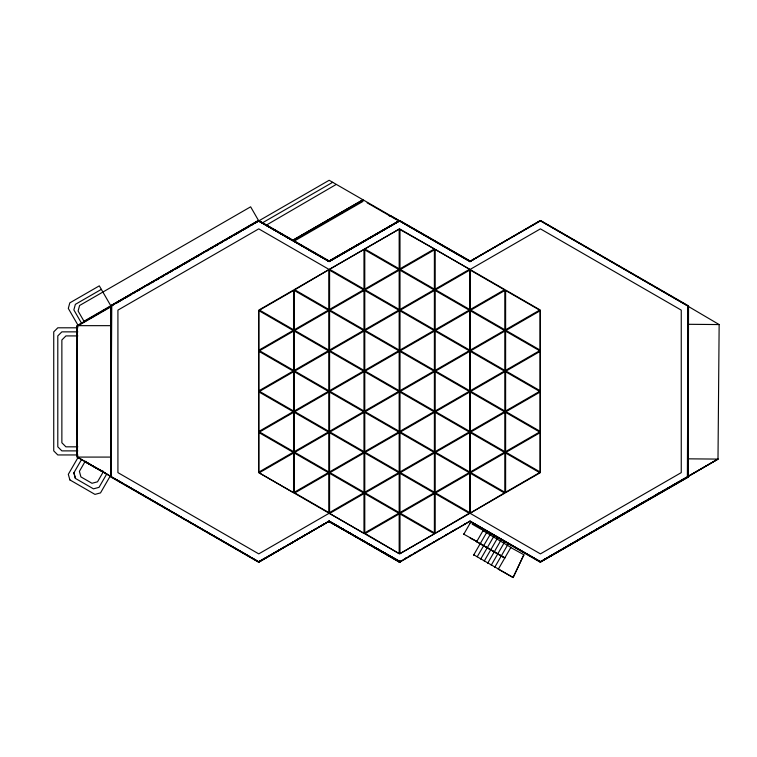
<?xml version="1.0" encoding="UTF-8"?>
<svg xmlns="http://www.w3.org/2000/svg" width="757" height="757" viewBox="0 0 757 757"><rect width="100%" height="100%" fill="white"/><g stroke="black" fill="none" stroke-linecap="round" stroke-linejoin="round"><path stroke-width="1.14" d="M399.62 561.902L400.396 561.845L329.002 521.516L399.384 562.196L400.462 561.808L329.134 521.668L329.2 521.166L327.119 522.311M688.368 476.967L540.214 562.196L540.489 561.732L470.069 521.109L469.766 521.63L540.214 562.196L688.368 476.967L688.122 476.55L540.384 561.789L542.457 560.521M688.122 476.55L688.529 306.197L688.056 306.197L687.384 476.673L540.422 561.694L470.002 521.223L399.791 562.196L329.172 521.109L258.553 562.196L110.806 476.967L111.752 306.131M688.832 476.134L717.996 459.092L719.15 324.564L688.16 306.32M476.692 541.643L504.739 557.814M476.229 541.369L476.333 541.425M469.842 523.333L470.097 523.257M464.06 534.262L463.663 533.959M510.54 547.548L511.079 547.548L482.834 530.487L483.174 530.912M497.784 568.658L513.274 577.591L498.56 569.321M473.92 554.578L473.655 555.051L474.119 554.701M504.701 558.108L504.985 557.644M511.041 547.689L523.712 554.663M477.203 556.783L490.176 534.527M494.804 566.936L494.472 566.747M523.645 555.241L513.227 577.269L523.901 554.767L523.712 555.269M477.118 541.88L476.588 541.823L483.004 530.704M85.834 461.221L85.361 462.044L102.678 471.885L103.113 471.119M93.802 466.53L85.636 461.571M94.511 466.937L102.242 471.015M329.352 261.118L329.087 261.591L258.733 220.845M78.094 457.379L68.31 474.327L69.899 479.929M81.624 459.376L73.864 472.841L75.35 478.386L93.471 488.842L99.025 487.347L106.737 473.986L103.785 472.113M85.096 461.505L79.409 471.346L80.904 476.901L91.985 483.288L97.53 481.802L103.207 471.961L106.737 473.986M110.248 476.021L100.511 492.902L94.956 494.387L69.805 479.872M336.108 184.509L266.19 225.217M184.68 519.586L180.63 516.766M259.102 472.832L293.593 492.722M434.499 249.015L399.989 229.579L399.989 268.792L433.979 249.185M435.209 249.422L469.69 269.322M469.766 261.392L540.621 220.552L688.368 305.781L688.122 306.197L540.214 220.552L470.002 261.525L540.422 220.902L688.16 306.131M329.484 513.426L363.966 533.325M401.626 560.511L399.582 561.694L399.961 562.101L329.172 521.109L328.964 521.573L329.437 521.299M364.912 541.804L400.396 561.845L399.658 561.732M399.157 553.622L365.186 533.562L399.176 513.956L399.176 553.168M469.955 523.513L463.795 534.196L476.834 541.406M473.787 554.815L486.656 532.502M480.827 558.874L493.696 536.562M497.217 538.587L484.348 560.899L483.922 560.663M487.858 562.934L500.737 540.621M491.378 564.959L504.257 542.646M494.898 566.993L507.777 544.68M498.418 569.027L510.937 547.32M399.317 562.243L399.989 561.543M469.87 261.714L472.008 260.446M472.917 259.906L474.724 258.828M83.989 321.252L258.478 220.429M688.766 476.068L717.996 459.092L687.999 458.837M620.948 515.356L614.495 519.586M621.923 514.788L624.866 513.076M625.84 512.508L628.159 511.155M634.972 507.19L636.987 506.017M639.003 504.843L641.018 503.67M644.046 501.91L646.062 500.737M648.077 499.563L650.093 498.38M657.142 494.274L659.158 493.1M470.002 521.223L540.422 561.845L542.466 560.663M544.51 559.48L551.654 555.335M553.698 554.152L556.764 552.373M557.682 551.844L562.233 549.203M564.968 547.623L568.886 545.352M571.904 543.602L573.948 542.419M575.992 541.236L583.145 537.082M585.189 535.899L587.233 534.716M590.299 532.937L592.343 531.755L590.299 532.919M601.541 526.427L599.497 527.61L601.503 526.456M604.606 524.648L606.65 523.466M613.804 519.321L615.848 518.129M618.914 516.359L620.958 515.167M623.002 513.984L625.045 512.801M632.199 508.657L635.265 506.878M637.309 505.695L639.353 504.512M641.397 503.329L644.462 501.55M655.704 495.031L658.77 493.252M101.343 289.373L75.35 304.361L73.864 309.906L81.624 323.371M113.181 305.043L77.29 325.747L77.29 457.001L258.989 562.139L329.2 521.166L258.752 561.845L77.157 457.086L77.157 325.661L329.172 180.27L470.002 261.525M116.237 303.273L122.341 299.753M125.397 297.993L131.51 294.464M133.544 293.29L135.579 292.117M137.613 290.943L140.67 289.183M147.795 285.067L149.829 283.894M151.864 282.721L153.898 281.547M156.954 279.787L158.989 278.614M161.023 277.431L163.067 276.258M166.114 274.498L168.149 273.324M170.193 272.151L172.227 270.978M175.283 269.218L181.387 265.688M190.546 260.408L184.443 263.928L184.14 263.474M192.581 259.225L194.625 258.052M196.659 256.878L199.706 255.118M206.831 251.012L208.875 249.829M210.91 248.656L212.944 247.482M216 245.722L218.035 244.549M220.069 243.375L222.104 242.202M225.16 240.433L227.195 239.259M229.229 238.086L231.264 236.913M234.32 235.153L240.433 231.623M243.48 229.863L249.592 226.343M251.627 225.17L253.661 223.996M255.696 222.813L258.752 221.053L292.429 240.489M77.29 326.21L92.997 317.155M93.518 316.852L110.607 306.992M262.272 222.927L332.692 182.305M292.571 240.414L362.991 199.782L292.524 240.385M301.806 235.399L319.463 225.208M336.78 215.225L353.074 205.819M296.186 238.947L300.983 236.184M301.428 235.929L308.052 232.106M314.259 228.529L310.777 230.223M314.628 228.311L327.819 220.703L327.544 220.23M330.203 219.331L349.602 208.137M349.848 207.995L362.792 200.529L362.518 200.056M305.421 233.781L308.127 232.219M341.293 213.086L343.101 212.045M293.981 241.228L362.991 201.409M389.287 216.057L390.233 215.508L469.974 261.042M328.964 261.174L399.923 220.542L328.964 261.174L398.863 220.845L399.98 220.807L329.172 261.525L399.942 220.637L399.138 220.751M329.2 261.581L399.791 220.552L470.239 261.118L469.936 261.638L399.516 221.016L399.98 220.807M259.386 310.228L293.555 290.518L293.555 329.73L259.566 310.124M259.159 350.046L293.148 330.44L259.159 310.824M259.159 390.669L293.148 371.062L259.159 351.456M469.189 269.501L435.199 289.108L435.199 249.886M470.002 269.501L540.422 228.869L681.253 310.124L681.253 472.623L540.422 553.878L470.002 513.246M259.159 431.291L293.148 411.685L259.159 392.079M259.159 471.923L293.148 452.308L259.159 432.701M539.609 310.124L505.619 329.73L505.619 290.518L539.864 310.275M259.566 472.623L293.555 453.017L293.555 492.23M329.172 513.246L258.752 553.878L117.922 472.623L117.922 310.124L258.752 228.869L329.172 269.501M329.986 513.246L363.975 493.64L363.975 532.862M270.003 555.335L258.752 561.845L251.589 557.568M272.056 554.152L284.329 547.056M287.405 545.277L293.678 542.126M295.552 540.564L315.915 528.793L295.485 540.583M325.084 523.494L317.949 527.61L325.075 523.579M539.788 472.519L505.619 492.23L505.619 453.017L539.609 472.623M404.692 558.751L406.727 557.568M408.771 556.395L410.814 555.212M413.871 553.452L415.915 552.269M417.959 551.096L419.993 549.913M423.059 548.153L425.103 546.97M427.137 545.797L430.203 544.028M432.247 542.854L434.281 541.671M436.325 540.498L439.391 538.729M445.513 535.199L447.548 534.016M450.614 532.256L456.736 528.717M463.88 524.601L465.924 523.418M399.582 561.845L469.974 521.166M544.491 559.338L547.548 557.578M549.582 556.404L551.616 555.231M553.651 554.058L556.707 552.298M558.742 551.124L560.776 549.942M562.82 548.768L565.867 547.008M567.901 545.835L574.014 542.315M577.071 540.545L583.174 537.025M603.537 525.282L606.584 523.522M612.697 519.993L615.753 518.233M617.788 517.059L619.822 515.886M621.857 514.713L624.913 512.943M626.947 511.77L633.051 508.25M636.107 506.49L642.22 502.96M649.345 498.854L651.38 497.68M654.436 495.911L656.47 494.737M658.505 493.564L660.539 492.391M662.574 491.217L665.63 489.457M667.665 488.284L669.699 487.111M671.733 485.928L674.79 484.168M676.824 482.994L678.868 481.821M680.903 480.648L683.949 478.888M258.752 561.694L265.896 557.587M267.931 556.414L269.975 555.241M272.018 554.067L275.075 552.307M277.119 551.134L279.163 549.961M281.197 548.787L284.263 547.027M286.297 545.863L293.442 541.757M327.119 522.406L329.172 521.185L399.989 562.082M688.094 476.267L717.996 459.092M398.93 561.467L399.62 561.789M404.815 558.751L405.487 558.439M399.384 562.196L400.311 561.798L399.062 561.552M476.645 541.397L470.239 538.189M258.355 220.751L259.074 220.599L258.62 221.044L258.894 220.571L329.39 261.061M687.763 476.655L688.16 305.667M258.752 310.531L258.752 350.34M111.014 325.661L77.157 325.661L77.432 326.135M77.29 326.835L77.829 326.835M77.29 327.109L77.29 455.638M77.829 327.8L57.797 327.8L53.738 331.859L53.738 450.888L57.797 454.948L77.829 454.948M77.829 331.859L61.866 331.859L57.797 335.919L57.797 446.829L61.866 450.888L77.829 450.888M77.829 335.919L65.925 335.919L61.866 339.988L61.866 442.76L65.925 446.829L77.829 446.829M77.29 349.28L76.618 349.28L76.618 369.198L77.29 369.198M258.752 351.153L258.752 390.972M77.432 391.237L76.883 391.237L77.432 391.511M258.752 391.776L258.752 431.594M77.29 413.549L76.618 413.549L76.618 433.468L77.29 433.468M258.752 432.408L258.752 472.217M77.829 455.913L77.157 457.086L111.014 457.086M688.16 324.289L719.15 324.564M480.288 543.403L480.08 543.904M85.494 461.808L102.81 471.658M258.629 221.044L329.172 261.525L327.138 260.351M329.153 261.468L258.686 220.921L259.131 220.751L258.014 220.855L110.806 305.781L259.074 220.599L258.213 221.205M477.005 541.88L504.616 557.748M185.891 519.813L194.256 524.62M195.003 525.046L203.472 529.919M204.106 530.279L210.181 533.77M210.635 534.035L223.334 541.331M224.971 542.277L228.396 544.245M229.068 544.624L249.649 556.461M367.154 202.81L376.068 207.957M376.437 208.166L382.55 211.695M382.995 211.951L384.982 213.095M385.606 213.455L396.867 219.956M470.192 270.079L504.399 289.808L470.409 309.424L470.409 270.202M365.186 249.185L399.176 268.792L399.176 229.579M84.311 321.801L78.103 311.051L79.589 305.497L250.633 206.822L258.752 220.902L306.803 248.618M308.837 249.791L325.103 259.178M295.495 242.249L297.529 243.432M309.783 250.491L311.818 251.674M314.884 253.434L316.918 254.617M329.986 269.501L363.975 289.108L363.975 249.886M472.188 524.147L481.566 529.559M473.551 554.673L498.182 568.886M480.402 558.628L480.894 558.912M487.442 562.688L487.934 562.971M490.962 564.722L491.454 565.006M433.979 533.562L399.989 513.956L399.989 553.168M333.25 523.418L335.294 524.601M337.329 525.774L339.373 526.957M342.438 528.717L344.473 529.9M346.517 531.073L353.661 535.199M360.805 539.315L366.927 542.854M368.971 544.028L376.115 548.153M378.159 549.327L381.216 551.096M383.26 552.269L385.294 553.452M387.338 554.626L390.404 556.395M392.438 557.568L394.482 558.751M396.526 559.925L399.582 561.694M116.218 479.474L123.429 483.647M125.473 484.83L136.705 491.331M137.424 491.747L145.902 496.658M146.508 497.008L151.012 499.62M151.561 499.932L170.741 511.041M171.442 511.448L179.835 516.302M309.85 250.453L311.884 251.636M314.94 253.406L316.965 254.589M480.449 543.8L504.465 557.909M399.232 229.078L364.751 248.968M364.041 249.375L329.56 269.274M470.315 513.066L504.399 492.939L470.409 473.324L470.409 512.546M328.86 269.681L294.776 289.808L328.765 309.424L328.765 270.202M435.124 533.373L469.189 513.246L435.199 493.64L435.199 532.862M434.423 533.78L399.942 553.67M111.042 306.197L99.309 285.853L69.805 302.876L68.31 308.421L78.085 325.368M73.921 472.737L75.454 478.443M76.883 349.28L76.883 369.198M76.883 413.549L76.883 433.468M597.453 528.793L595.409 529.976L597.424 528.802M610.738 521.09L608.694 522.283L610.662 521.166M399.582 228.869L258.752 310.124L258.752 472.623L399.582 553.878L540.422 472.623L540.422 310.124L399.582 228.869M328.358 310.124L294.369 329.73L294.369 290.518L328.358 310.124M363.568 289.808L329.579 309.424L329.579 270.202L363.568 289.808M398.769 269.501L364.779 289.108L364.779 249.886L398.769 269.501M293.555 331.14L259.566 350.746L293.555 370.362L293.555 331.14M328.765 310.824L294.776 330.44L328.765 350.046L328.765 310.824M363.975 290.518L329.986 310.124L363.975 329.73L363.975 290.518M399.176 270.202L365.186 289.808L399.176 309.424L399.176 270.202M434.386 249.886L400.396 269.501L434.386 289.108L434.386 249.886M328.358 350.746L294.369 370.362L294.369 331.14L328.358 350.746M363.568 330.44L329.579 350.046L329.579 310.824L363.568 330.44M398.769 310.124L364.779 329.73L364.779 290.518L398.769 310.124M433.979 289.808L399.989 309.424L399.989 270.202L433.979 289.808M293.555 371.763L259.566 391.378L293.555 410.985L293.555 371.763M328.765 351.456L294.776 371.062L328.765 390.669L328.765 351.456M363.975 331.14L329.986 350.746L363.975 370.362L363.975 331.14M399.176 310.824L365.186 330.44L399.176 350.046L399.176 310.824M434.386 290.518L400.396 310.124L434.386 329.73L434.386 290.518M469.595 270.202L435.606 289.808L469.595 309.424L469.595 270.202M328.358 391.378L294.369 410.985L294.369 371.763L328.358 391.378M363.568 371.062L329.579 390.669L329.579 351.456L363.568 371.062M398.769 350.746L364.779 370.362L364.779 331.14L398.769 350.746M433.979 330.44L399.989 350.046L399.989 310.824L433.979 330.44M469.189 310.124L435.199 329.73L435.199 290.518L469.189 310.124M293.555 412.385L259.566 432.001L293.555 451.607L293.555 412.385M328.765 392.079L294.776 411.685L328.765 431.291L328.765 392.079M363.975 371.763L329.986 391.378L363.975 410.985L363.975 371.763M399.176 351.456L365.186 371.062L399.176 390.669L399.176 351.456M434.386 331.14L400.396 350.746L434.386 370.362L434.386 331.14M469.595 310.824L435.606 330.44L469.595 350.046L469.595 310.824M504.805 290.518L470.816 310.124L504.805 329.73L504.805 290.518M328.358 432.001L294.369 451.607L294.369 412.385L328.358 432.001M363.568 411.685L329.579 431.291L329.579 392.079L363.568 411.685M398.769 391.378L364.779 410.985L364.779 371.763L398.769 391.378M433.979 371.062L399.989 390.669L399.989 351.456L433.979 371.062M469.189 350.746L435.199 370.362L435.199 331.14L469.189 350.746M504.399 330.44L470.409 350.046L470.409 310.824L504.399 330.44M328.765 432.701L294.776 452.308L328.765 471.923L328.765 432.701M363.975 412.385L329.986 432.001L363.975 451.607L363.975 412.385M399.176 392.079L365.186 411.685L399.176 431.291L399.176 392.079M434.386 371.763L400.396 391.378L434.386 410.985L434.386 371.763M469.595 351.456L435.606 371.062L469.595 390.669L469.595 351.456M504.805 331.14L470.816 350.746L504.805 370.362L504.805 331.14M540.015 310.824L506.026 330.44L540.015 350.046L540.015 310.824M328.358 472.623L294.369 492.23L294.369 453.017L328.358 472.623M363.568 452.308L329.579 471.923L329.579 432.701L363.568 452.308M398.769 432.001L364.779 451.607L364.779 412.385L398.769 432.001M433.979 411.685L399.989 431.291L399.989 392.079L433.979 411.685M469.189 391.378L435.199 410.985L435.199 371.763L469.189 391.378M504.399 371.062L470.409 390.669L470.409 351.456L504.399 371.062M539.609 350.746L505.619 370.362L505.619 331.14L539.609 350.746M328.765 473.324L294.776 492.939L328.765 512.546L328.765 473.324M363.975 453.017L329.986 472.623L363.975 492.23L363.975 453.017M399.176 432.701L365.186 452.308L399.176 471.923L399.176 432.701M434.386 412.385L400.396 432.001L434.386 451.607L434.386 412.385M469.595 392.079L435.606 411.685L469.595 431.291L469.595 392.079M504.805 371.763L470.816 391.378L504.805 410.985L504.805 371.763M540.015 351.456L506.026 371.062L540.015 390.669L540.015 351.456M363.568 492.939L329.579 512.546L329.579 473.324L363.568 492.939M398.769 472.623L364.779 492.23L364.779 453.017L398.769 472.623M433.979 452.308L399.989 471.923L399.989 432.701L433.979 452.308M469.189 432.001L435.199 451.607L435.199 412.385L469.189 432.001M504.399 411.685L470.409 431.291L470.409 392.079L504.399 411.685M539.609 391.378L505.619 410.985L505.619 371.763L539.609 391.378M399.176 473.324L365.186 492.939L399.176 512.546L399.176 473.324M434.386 453.017L400.396 472.623L434.386 492.23L434.386 453.017M469.595 432.701L435.606 452.308L469.595 471.923L469.595 432.701M504.805 412.385L470.816 432.001L504.805 451.607L504.805 412.385M540.015 392.079L506.026 411.685L540.015 431.291L540.015 392.079M398.769 513.246L364.779 532.862L364.779 493.64L398.769 513.246M433.979 492.939L399.989 512.546L399.989 473.324L433.979 492.939M469.189 472.623L435.199 492.23L435.199 453.017L469.189 472.623M504.399 452.308L470.409 471.923L470.409 432.701L504.399 452.308M539.609 432.001L505.619 451.607L505.619 412.385L539.609 432.001M434.386 493.64L400.396 513.246L434.386 532.862L434.386 493.64M469.595 473.324L435.606 492.939L469.595 512.546L469.595 473.324M504.805 453.017L470.816 472.623L504.805 492.23L504.805 453.017M540.015 432.701L506.026 452.308L540.015 471.923L540.015 432.701M111.014 306.131L110.607 476.617L111.08 476.617L111.014 306.131"/></g></svg>
